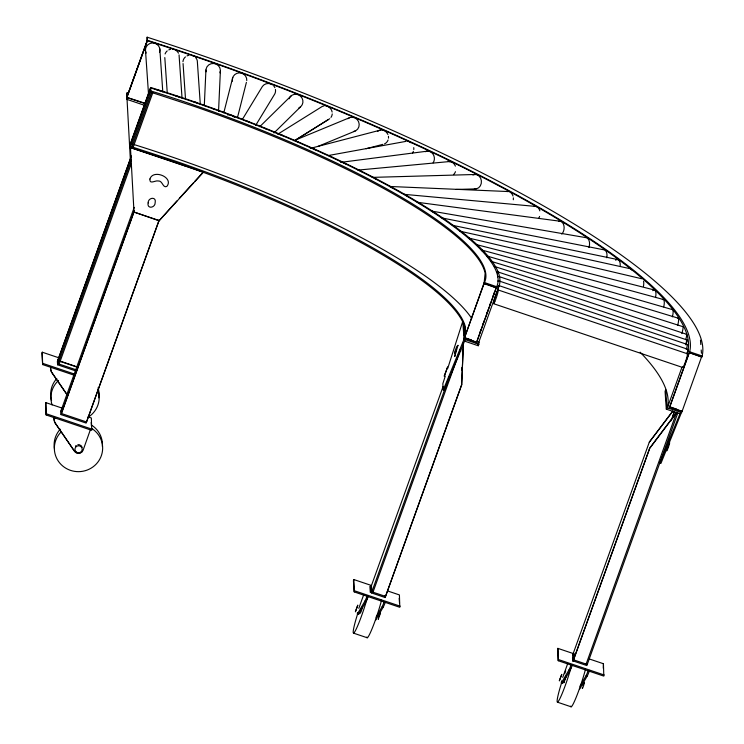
<?xml version="1.0" encoding="UTF-8"?>
<svg xmlns="http://www.w3.org/2000/svg" width="744" height="744" viewBox="0 0 744 744"><rect width="100%" height="100%" fill="white"/><g stroke="black" fill="none" stroke-linecap="round" stroke-linejoin="round"><path stroke-width="1.12" d="M461.633 369.982L461.726 367.713M462.387 351.847L462.489 349.578M443.052 386.657L371.024 586.728L371.451 592.922L385.132 597.534L461.661 384.955L463.4 342.752M461.661 384.955L463.419 343.031M204.302 105.676L205.93 69.964M218.541 111.386L220.382 71.061M375.553 619.622L375.59 620.208L383.346 606.927A9.663 0.893 -71.4 0 0 385.383 602.073M378.222 619.389L380.537 612.963L379.942 613.995M562.38 682.899L562.427 683.485L570.183 670.205A9.663 0.893 -71.4 0 0 572.489 664.578M566.286 675.952L563.943 682.722L564.017 681.746M579.483 688.665L579.52 689.251L587.276 675.971A9.663 0.893 -71.4 0 0 589.583 670.344M465.177 339.627L444.391 390.33L443.247 389.949L464.042 339.245L484 283.12L496.285 287.816L484.037 283.687L485.144 273.364A313.15 67.248 19.8 0 0 194.788 106.587L150.455 92.079L150.251 89.057M357.455 612.758L357.362 614.051L365.118 600.771A9.663 0.893 -71.4 0 0 367.145 595.916M358.599 613.14L358.496 614.442L366.253 601.161A9.663 0.893 -71.4 0 0 368.28 596.307M360.096 612.703C359.891 615.586 363.249 606.137 361.965 607.29M666.68 450.38C666.382 453.496 670.939 440.541 669.312 442.875M223.786 112.828L232.742 77.525M237.448 117.682L246.394 82.37M378.333 618.859L378.51 618.152M561.618 680.862L561.283 683.094L569.039 669.814A9.663 0.893 -71.4 0 0 571.067 664.959M582.431 687.196C581.417 692.887 586.346 677.84 583.575 683.755M666.94 449.469L667.275 448.381M360.514 611.177L360.793 610.294M445.275 376.073L442.82 383.755L443.247 389.949M447.721 368.401L462.443 322.329M564.436 680.221L564.724 679.328M379.031 616.441L379.338 615.548M582.952 685.484L583.268 684.592M667.675 447.181L668.112 445.944M130.293 158.556L126.74 93.874L127.14 92.758L128.284 93.14L147.107 40.883M701.713 356.822L689.223 352.61L701.731 357.111L702.131 355.985A541.697 116.324 19.8 0 0 147.145 37.2L146.949 41.404M126.954 96.962L147.358 40.288A528.054 113.395 19.8 0 1 689.641 351.773L669.237 408.447M147.145 37.2L147.386 40.743L126.982 97.418A526.11 112.976 19.8 0 1 145.489 103.416M59.632 358.069L42.269 352.21L41.869 353.316L42.641 364.579L74.121 375.19M42.641 364.579L42.269 352.21M130.219 144.15L150.623 87.476A327.825 70.392 19.8 0 1 498.536 287.324L478.15 344.007A327.844 70.401 19.8 0 0 478.885 342.035M130.247 144.615L150.651 87.941A325.9 69.983 19.8 0 1 496.685 286.7L476.281 343.375M464.563 341.124L478.243 345.737L478.857 344.24L464.042 339.245A313.15 67.248 19.8 0 0 130.46 147.638L130.656 143.49L131.8 143.88L132.004 146.893L151.609 92.47M131.8 143.88L150.865 90.963L150.623 87.476M131.372 155.896L57.372 361.426L57.604 364.802L76.139 371.051M57.79 360.598L131.177 156.761M57.604 364.802L131.39 159.858M59.148 364.076L131.353 163.513M62.031 408.084L45.756 402.588L46.128 414.957L91.726 430.339L91.345 417.97L88.09 416.873M46.128 414.957L45.756 402.588M134.218 207.39L60.822 411.246L61.055 414.622L86.137 423.085L159.346 219.74M61.436 413.236L134.432 210.487M61.055 414.622L134.264 211.277M159.114 220.038L86.537 421.969L61.454 413.515L61.222 410.139M54.098 418.175A9.663 9.393 -4 0 0 55.028 422.945L74.186 450.78A4.836 4.697 -4 0 0 83.096 450.269L90.331 429.855M371.2 585.407L353.828 579.548L353.428 580.664L354.209 591.917L399.798 607.299L399.416 594.93L387.485 590.903M354.209 591.917L353.828 579.548M358.803 608.35L363.76 594.577M371.451 592.922L449.385 376.455M372.995 592.187L460.397 349.401M150.865 90.963A313.15 67.248 19.8 0 1 484.446 282.571L464.423 337.841L476.681 342.259L464.442 338.129L465.539 327.797A313.15 67.248 19.8 0 0 175.193 161.02L130.86 146.522L133.157 147.293L152.752 92.851L150.455 92.079M479.778 332.977L480.959 329.713M482.912 324.272L484.093 320.999M486.446 314.47L488.008 310.118M489.58 305.756L490.752 302.492M493.105 295.963L494.676 291.611M476.662 341.97L496.257 287.537M461.643 384.676L385.532 596.418L371.851 591.806L371.423 585.612M573.038 653.483L557.842 648.359L558.223 660.728L603.812 676.101L603.431 663.732L589.322 658.97M558.223 660.728L557.842 648.359M562.724 677.393L567.691 663.62M672.762 411.032L649.289 442.187L572.759 654.757L573.187 660.951L586.867 665.564L677.784 413.032M685.605 344.249L687.075 340.148M573.568 659.565L649.698 448.093L676.621 412.362L586.123 664.076M573.187 660.951L649.717 448.381L676.64 412.641M681.885 367.499L667.368 407.824A526.11 112.976 19.8 0 0 640.128 352.182M686.991 353.326L687.772 351.149A526.11 112.976 19.8 0 0 147.386 40.743M689.223 352.61L669.619 407.052L682.118 411.265L701.694 356.543L701.731 357.111M672.325 417.254L674.269 411.851M671.181 420.769L674.287 412.13M675.85 414.52L676.621 412.362M680.593 412.278L659.798 462.982L660.942 463.363L682.09 410.976M603.431 663.732L603.272 668.224M361.1 609.401L361.417 608.564M565.031 678.444L565.338 677.607M668.549 444.763L668.958 443.722M666.299 409.154L666.912 407.666L665.666 389.651L665.08 391.493L666.299 409.154L679.979 413.766M376.027 617.232L382.211 606.546A9.663 0.893 -71.4 0 0 384.239 601.682M579.948 686.275L586.133 675.58A9.663 0.893 -71.4 0 0 588.16 670.725M242.609 119.031L262.409 86.453A7.245 7.068 31.3 0 1 272.425 84.825M255.685 125.364L274.285 94.758A7.245 7.068 31.3 0 0 275.429 89.457M672.781 411.311L649.289 442.187M133.994 212.04L159.086 220.782L176.951 200.908M179.285 198.36L193.282 183.024M194.835 181.322L203.382 171.957M159.086 220.782L203.41 172.236M259.749 126.694L291.174 95.809M273.969 132.962L300.427 106.959M277.726 134.227L322.199 106.476A7.245 6.984 58 0 1 323.947 105.974M296 139.76L328.188 119.663M295.601 140.021L329.741 118.705M293.889 140.7L349.354 117.775M317.837 146.475L355.176 131.056M380.621 130.042L310.285 148.391A7.245 6.752 75.4 0 1 315.344 149.832M366.076 148.726L382.825 144.364M328.123 155.57L406.131 141.341M340.631 162.378L426.889 151.218M357.901 170.097L448.558 161.643A7.245 6.436 84.7 0 1 455.402 166.135M372.195 177.388L474.43 174.505M456.258 189.45L476.002 188.892M535.717 206.423L404.215 194.342A7.245 5.45 -84.8 0 1 406.763 195.802M560.213 221.247L417.133 202.266A7.245 5.031 -82.4 0 1 419.458 203.707M617.622 259.554L452.24 225.265A7.245 3.906 -78.3 0 1 453.961 226.604M460.973 231.44L630.056 268.677A7.245 3.655 -77.6 0 1 631.647 269.988M641.709 278.74L468.534 238.024A7.245 3.348 -76.8 0 1 469.966 239.289M654.367 290.002L476.179 244.543A7.245 2.892 -75.7 0 1 477.378 245.753M482.298 250.198L663.099 299.432M487.376 256.159L672.278 309.578A7.245 2.037 -73.9 0 1 672.362 316.87M491.096 261.339L678.063 318.125M497.513 271.793L686.563 334.27M145.229 103.686L126.992 97.529L127.094 99.436L144.708 105.378M134.729 148.8L185.144 165.81M130.46 147.638L202.312 171.873M498.861 276.498L686.963 339.943M499.15 281L687.251 344.444M498.582 285.464L687.791 349.271A7.245 0.67 -71.4 0 1 687.279 352.628M484.446 282.571L498.554 287.333M687.772 351.149L702.131 355.985M498.192 289.974L687.391 353.781M493.616 303.71L682.825 367.527M135.083 212.412L159.067 220.494M464.405 337.562L471.584 339.98M676.891 409.219L669.6 406.763L669.637 407.331L682.136 411.544M666.912 407.666L681.727 412.66M75.218 366.197L57.772 360.319L58.004 363.695L76.52 369.935M60.022 361.352L77.385 367.211M43.04 363.463L74.521 374.083M46.528 413.85L92.126 429.223M575.251 654.357L573.159 653.651L573.587 659.844L587.267 664.457M573.178 653.929L575.27 654.636M354.609 590.81L400.198 606.183M558.623 659.612L604.212 674.994M365.118 600.771L366.253 601.161M382.211 606.546L383.346 606.927M569.039 669.814L570.183 670.205M586.133 675.58L587.276 675.971M357.808 613.409L358.943 613.791M561.729 682.453L562.873 682.834M353.539 633.144L367.22 637.757M557.47 702.187L571.141 706.8M50.639 367.248A9.663 9.393 -4 0 0 51.569 372.019L67.527 395.222M50.657 367.527A9.663 9.393 -4 0 0 51.587 372.307L67.546 395.501M54.08 417.886A9.663 9.393 -4 0 0 55.01 422.666L74.186 450.78M700.476 340.185L700.802 344.546M701.211 349.996L701.452 353.27M572.499 657.845L572.731 661.221M484 283.12L484.037 283.687M478.699 341.989L478.857 344.24M478.011 342.417L478.243 345.737M464.163 324.988L464.786 334M464.033 333.396L464.182 335.6M462.87 322.357L464.042 339.245M399.175 598.288L399.491 602.789M384.983 595.47L385.132 597.534M369.88 586.337L370.307 592.531M200.294 104.216L197.3 60.906A7.245 7.049 -4 0 0 195.672 57.623M183.061 63.575L185.498 98.906M179.053 54.916L182.048 98.227M164.805 57.586L167.251 92.916M159.802 48.667L162.797 91.977M145.554 51.327L148.558 94.637M127.14 92.758L127.354 95.837M126.74 93.874L127.094 99.436M130.544 149.256L130.209 143.973L130.312 145.88M91.177 422.453L91.41 425.828M130.442 147.358L134.013 212.319M571.011 667.563A24.161 2.223 -71.4 0 1 558.558 701.034A24.161 2.223 -71.4 0 1 561.99 681.588M564.696 673.655A24.161 2.223 -71.4 0 1 565.747 670.809M585.463 669.247A24.161 2.223 -71.4 0 1 576.665 696.114A24.161 2.223 -71.4 0 1 570.769 706.103M367.62 596.539A24.161 2.223 -71.4 0 1 354.99 631.405A24.161 2.223 -71.4 0 1 357.743 613.54M381.533 600.203A24.161 2.223 -71.4 0 1 372.744 627.071A24.161 2.223 -71.4 0 1 366.848 637.059M98.013 390.107A24.161 23.492 -4 0 1 88.276 417.142M52.108 404.941A24.161 23.492 -4 0 1 58.534 380.444M98.087 387.717A24.161 23.492 -4 0 1 98.664 397.854M51.569 400.579A24.161 23.492 -4 0 1 56.823 378.547M54.712 418.444A9.663 9.393 -4 0 1 54.117 416.91M54.731 418.723A9.663 9.393 -4 0 1 54.135 417.189M92.117 428.711A24.161 23.492 -4 0 1 97.622 462.452A24.161 23.492 -4 0 1 62.654 465.958A24.161 23.492 -4 0 1 61.222 431.818M54.526 449.237A24.161 23.492 -4 0 1 60.264 429.195M91.884 425.336A24.161 23.492 -4 0 1 102.356 446.474M75.507 446.195A3.627 3.525 -4 0 1 76.139 445.507M77.832 444.707A3.627 3.525 -4 0 1 79.701 444.838M80.547 445.247A3.627 3.525 -4 0 1 82.063 447.507M82.51 451.087A4.836 4.697 -4 0 1 74.168 450.501M347.82 118.724A7.245 6.891 67.5 0 1 358.562 121.635A7.245 6.891 67.5 0 1 353.447 131.548M297.061 141.555A7.245 6.891 67.5 0 1 298.669 142.485M325.788 105.946A7.245 6.984 58 0 1 332.14 112.046M332.224 113.925A7.245 6.984 58 0 1 330.978 117.366M279.949 134.571A7.245 6.984 58 0 1 283.38 135.947M289.072 98.794A7.245 7.04 45.5 0 1 300.595 96.227A7.245 7.04 45.5 0 1 298.865 107.927M264.297 128.042A7.245 7.04 45.5 0 1 265.952 128.945M407.87 141.36A7.245 6.64 79.7 0 1 411.088 142.811M413.738 147.619A7.245 6.64 79.7 0 1 413.785 149.507M413.376 151.33A7.245 6.64 79.7 0 1 412.539 152.957M330.42 156.287A7.245 6.64 79.7 0 1 331.945 157.244M455.458 171.678A7.245 6.436 84.7 0 1 453.449 174.626M358.441 170.227A7.245 6.436 84.7 0 1 361.538 171.697M472.858 174.97A7.245 6.212 88.4 0 1 481.377 180.848A7.245 6.212 88.4 0 1 474.384 188.874M374.213 177.956A7.245 6.212 88.4 0 1 375.618 178.923M509.928 192.064A7.245 5.831 -87.6 0 1 512.988 196.025M513.341 197.858A7.245 5.831 -87.6 0 1 513.295 199.755M506.952 191.524A7.245 5.831 -87.6 0 1 508.468 191.552L389.586 186.465A7.245 5.831 -87.6 0 1 392.339 187.944M534.294 206.404A7.245 5.45 -84.8 0 1 539.846 210.868M539.595 216.411A7.245 5.45 -84.8 0 1 538.805 218.038M232.453 81.18A7.245 7.077 14.2 0 1 239.168 72.865A7.245 7.077 14.2 0 1 246.785 80.566M227.599 114.892A7.245 7.077 14.2 0 1 234.425 117.32M273.82 86.099A7.245 7.068 31.3 0 1 274.852 87.671M246.106 121.03A7.245 7.068 31.3 0 1 249.621 122.332M206.032 71.805A7.245 7.059 2.6 0 1 213.705 63.473A7.245 7.059 2.6 0 1 219.992 72.865M211.649 108.401A7.245 7.059 2.6 0 1 215.193 109.619M182.95 61.733A7.245 7.049 -4 0 1 185.451 56.916M187.042 55.902A7.245 7.049 -4 0 1 188.837 55.316M192.575 55.577A7.245 7.049 -4 0 1 194.268 56.404M193.961 101.937A7.245 7.049 -4 0 1 197.495 103.128M165.094 53.949A7.245 7.049 -4 0 1 167.205 50.927M168.786 49.913A7.245 7.049 -4 0 1 170.59 49.327M172.478 49.225A7.245 7.049 -4 0 1 174.328 49.597M176.012 50.415A7.245 7.049 -4 0 1 178.458 53.177M175.714 95.948A7.245 7.049 -4 0 1 179.248 97.148M377.422 131.465A7.245 6.752 75.4 0 1 387.912 134.459M388.424 136.282A7.245 6.752 75.4 0 1 388.48 138.161M388.07 139.984A7.245 6.752 75.4 0 1 384.518 143.88M425.252 151.692A7.245 6.529 82.6 0 1 432.98 154.045A7.245 6.529 82.6 0 1 433.12 162.852M342.333 162.397A7.245 6.529 82.6 0 1 345.486 163.857M146.15 53.075A7.245 7.049 -4 0 1 152.278 42.966A7.245 7.049 -4 0 1 159.514 52.303M156.454 89.699A7.245 7.049 -4 0 1 159.997 90.889M643.56 281.269A7.245 3.348 -76.8 0 1 643.393 286.449M686.247 334.512A7.245 0.865 -71.7 0 1 685.791 339.348M497.206 272.034A7.245 0.865 -71.7 0 1 497.513 273.783M615.511 260.121A7.245 3.906 -78.3 0 1 620.245 265.552M133.901 144.503A325.9 69.983 19.8 0 1 471.743 318.478M448.065 160.834A528.054 113.395 19.8 0 1 450.139 161.848M486.781 256.317A7.245 2.037 -73.9 0 1 488.129 257.257M686.982 344.695A7.245 0.67 -71.4 0 1 686.266 349.447M498.043 280.627A7.245 0.67 -71.4 0 1 498.108 281.502M606.788 257.777A7.245 4.101 -78.9 0 0 604.165 249.863L441.927 217.964A7.245 4.101 -78.9 0 1 443.75 219.313M681.82 333.61A7.245 1.181 -72.3 0 0 682.76 326.625L494.295 266.408A7.245 1.181 -72.3 0 1 494.621 267.366M588.913 247.529A7.245 4.501 -80.2 0 0 586.281 237.708L431.418 211.064A7.245 4.501 -80.2 0 1 433.454 212.458M459.997 231.505A7.245 3.655 -77.6 0 1 462.563 232.751M677.57 318.311A7.245 1.628 -73.1 0 1 677.663 325.268M490.603 261.525A7.245 1.628 -73.1 0 1 491.644 262.372M558.893 221.247A7.245 5.031 -82.4 0 1 563.915 225.655A7.245 5.031 -82.4 0 1 561.739 234.137M498.313 285.715A7.245 0.67 -71.4 0 1 497.596 290.467M497.029 292.234A7.245 0.67 -71.4 0 1 496.415 294.019M687.131 354.042A7.245 0.67 -71.4 0 1 685.54 361.463A7.245 0.67 -71.4 0 1 682.76 366.653M686.294 340.91A7.245 0.67 -71.4 0 1 685.977 344.946M497.764 276.126A7.245 0.67 -71.4 0 1 497.82 277.001M662.411 299.562A7.245 2.465 -74.8 0 1 663.713 306.872M481.182 249.891A7.245 2.465 -74.8 0 1 482.159 251.044M652.711 290.681A7.245 2.892 -75.7 0 1 655.492 297.572M457.978 345.346L454.733 356.553L455.7 351.373L454.482 353.214L454.742 351.847L456.639 346.704L457.978 345.346M148.14 202.917C146.67 209.324 155.366 207.995 155.171 202.591C156.64 196.184 147.935 197.513 148.14 202.917M149.916 179.016C149.339 184.856 155.208 180.225 158.165 180.95C162.676 180.411 162.713 188.381 166.805 186.456C174.245 177.49 153.069 168.721 149.916 179.016M355.427 611.707L357.743 605.272L355.427 611.707M559.358 680.741L561.729 674.417L559.358 680.741M444.28 376.073L447.59 367.118L444.28 376.073M76.539 452.213A3.627 3.525 -4 0 0 82.193 449.543A3.627 3.525 -4 0 0 77.004 446.121A3.627 3.525 -4 0 0 76.539 452.213M494.806 301.636A7.245 0.67 -71.4 0 0 498.303 290.188A7.245 0.67 -71.4 0 0 494.602 298.716A7.245 0.67 -71.4 0 0 494.806 301.636"/></g></svg>
